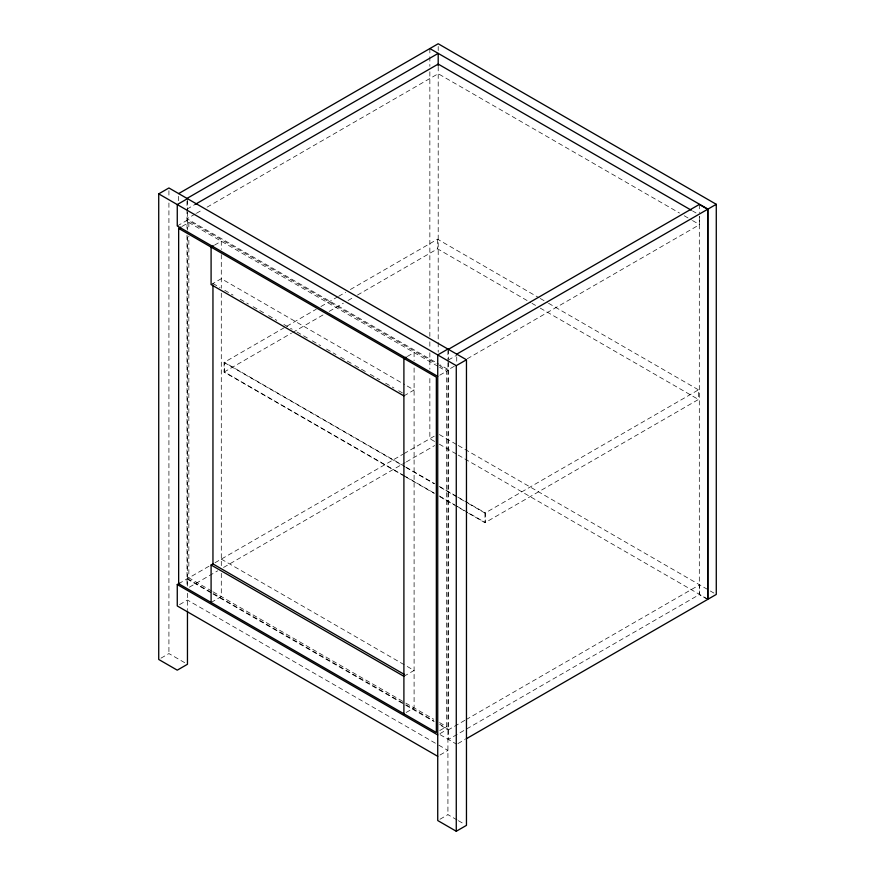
<?xml version="1.0" encoding="UTF-8"?>
<svg xmlns="http://www.w3.org/2000/svg" width="875" height="875" viewBox="0 0 875 875"><rect width="100%" height="100%" fill="white"/><g stroke="black" fill="none" stroke-linecap="round" stroke-linejoin="round"><path stroke-width="0.66" stroke-dasharray="4.38 3.28" d="M186.998 209.114L195.245 204.345M195.245 213.981L186.998 218.75L438.933 364.197M196.427 213.303L202.322 209.902M207.047 207.178L438.2 73.719L679.481 213.03M177.264 225.969L187.458 220.084L436.089 363.628M182.055 226.417L188.847 222.491L438.43 366.592M214.495 245.153L221.287 241.227L221.287 249.43M211.094 284.572L221.287 278.688L404.633 384.541M404.72 476.372L224.077 372.072L224.077 362.447L285.6 326.922M286.781 326.244L316.225 309.236M320.939 306.523L337.422 296.997M338.603 296.319L345.669 292.239M350.383 289.516L437.544 239.192L539.087 297.817M224.077 372.072L291.484 333.156M292.666 332.478L323.291 314.792M329.186 311.391L343.317 303.231M348.031 300.508L352.734 297.795M357.448 295.072L437.544 248.828L530.819 302.684M407.302 356.464L414.094 352.537L414.094 360.741M448.394 360.03L456.652 355.261M454.289 366.264L448.394 369.666L440.114 364.886M467.261 358.772L699.595 224.634L699.595 216.202M403.9 395.894L414.094 389.998L405.814 385.219M439.742 375.2L447.923 370.464L437.27 364.317M178.653 583.734L210.58 565.305M215.031 562.734L402.817 454.322M403.911 453.688L434.656 435.936M189.35 587.191L217.656 570.85M223.552 567.448L405.169 462.591M406.35 461.902L434.656 445.561M179.528 604.636L187.458 600.053L436.089 743.608M211.094 602.47L221.287 596.575L221.287 572.502M160.989 658.153L168.919 653.57L187.458 664.278M468.475 503.552L485.002 513.089L698.48 389.845L698.48 399.481L485.002 522.725L468.475 513.177M403.9 676.32L414.094 670.436L405.814 665.656M406.164 712.469L414.094 707.897L414.094 365.914M439.742 730.548L446.534 726.622L446.534 371.273L439.589 367.259M439.994 733.611L447.923 729.028L439.644 724.248M464.898 720.3L448.394 729.837L440.114 725.058M466.08 719.622L699.595 584.806L699.595 594.442L448.394 739.473L448.394 360.238M457.92 743.597L465.019 739.506M439.994 755.016L447.923 750.444L437.27 744.286M439.994 819.241L447.923 814.658L457.198 820.006M692.497 210.908L696.041 212.953M684.217 215.753L691.316 219.855M692.497 220.544L699.595 224.634M540.269 298.495L547.356 302.586M548.527 303.275L698.48 389.845M532 303.363L535.544 305.408M540.269 308.131L698.48 399.481M212.953 283.5L220.041 287.602M224.777 290.336L233.056 295.116M240.155 299.206L248.434 303.997M253.17 306.72L263.812 312.867M268.538 315.602L276.817 320.381M283.916 324.483L292.195 329.263M296.931 331.986L307.573 338.133M312.309 340.867L320.589 345.647M326.506 349.059L335.967 354.528M340.692 357.262L353.708 364.766M354.889 365.455L365.531 371.602M370.267 374.336L379.728 379.794M385.645 383.206L393.925 387.986M398.65 390.72L404.567 394.133M439.381 434.569L457.133 444.817M458.303 445.495L709.177 590.341M710.358 591.019L713.913 593.075M434.591 441.438L429.855 438.703L429.855 375.955M439.316 444.172L457.122 454.453M458.248 455.098L706.748 598.577M707.656 599.419L699.311 594.595L699.311 214.003M404.994 466.572L224.35 362.283L224.35 371.919L402.631 474.852M406.175 467.261L434.514 483.623M439.239 486.347L456.947 496.573M458.128 497.252L485.286 512.936L485.286 522.561L455.766 505.52M224.077 362.447L404.72 466.736M405.902 467.414L434.241 483.777M440.136 487.189L467.294 502.863M403.812 475.53L434.514 493.248M439.239 495.983L454.584 504.842M405.902 477.05L434.241 493.413M440.136 496.825L467.294 512.498M221.287 559.114L404.633 664.967M212.023 591.227L188.847 577.85L188.847 236.162M213.183 591.894L404.633 702.428M405.814 703.117L433.792 719.261M439.589 722.608L446.534 726.622M187.458 578.648L212.319 593.009M213.5 593.688L433.716 720.825M186.998 578.922L211.838 593.261M213.019 593.939L404.633 704.572M405.814 705.25L434.197 721.645M440.114 734.683L456.739 744.286M458.358 820.684L464.155 824.02M699.311 204.455L699.311 212.647M485.002 513.089L485.002 522.725M456.739 356.869L456.739 363.694M448.394 349.333L448.394 358.881M447.923 350.427L447.923 361.353M447.923 362.709L447.923 814.658M438.2 46.473L438.2 50.575M438.2 66.5L438.2 341.217M438.2 342.497L438.2 352.122M437.544 239.192L437.544 248.828M429.855 48.562L429.855 55.388M429.855 56.755L429.855 66.303M429.855 71.761L429.855 336.394M429.855 341.852L429.855 347.309M429.855 352.767L429.855 369.141M221.287 254.603L221.287 288.214M221.287 293.158L221.287 567.142M188.847 222.491L188.847 229.327M187.458 200.014L187.458 210.973M187.458 212.056L187.458 230.081M187.458 236.906L187.458 586.677M187.458 593.283L187.458 609.667M186.998 201.141L186.998 207.966M186.998 209.322L186.998 228.419M186.998 235.244L186.998 586.141M178.653 196.328L178.653 201.786M168.919 190.706L168.919 197.531M168.919 203L168.919 653.57"/><path stroke-width="1.31" d="M187.458 611.023L187.458 664.278L177.264 670.163L158.725 659.466L158.725 193.867L168.919 187.972L466.463 359.767L466.463 825.366L456.269 831.25L437.73 820.542L437.73 354.944L447.923 349.059M178.653 193.594L438.2 43.75L716.275 204.302L716.275 594.442L707.93 599.255L707.93 209.114L429.855 48.562M186.998 198.417L438.2 53.386L438.2 65.658M187.458 198.68L177.264 204.564L177.264 225.969L437.73 376.359M195.245 204.345L438.2 64.083L691.316 210.219M178.653 228.386L436.341 377.158L436.341 732.506L178.653 583.734L178.653 228.386L180.917 227.073M213.358 245.809L211.094 247.111L211.094 284.572L403.9 395.894M406.164 357.12L403.9 358.422L403.9 713.781M448.394 349.333L699.311 204.455L707.656 209.278L707.656 599.419L466.2 738.817M456.739 354.145L707.656 209.278M707.93 209.114L716.275 204.302M158.725 193.867L456.269 365.652L466.463 359.767M437.73 756.328L177.264 605.948L177.264 584.544L179.528 583.231M211.094 602.47L211.094 565.009L213.358 563.697M404.567 674.57L212.953 563.938L212.953 284.867M211.094 565.009L403.9 676.32M177.264 584.544L437.73 734.923M456.269 365.652L456.269 831.25"/></g></svg>
